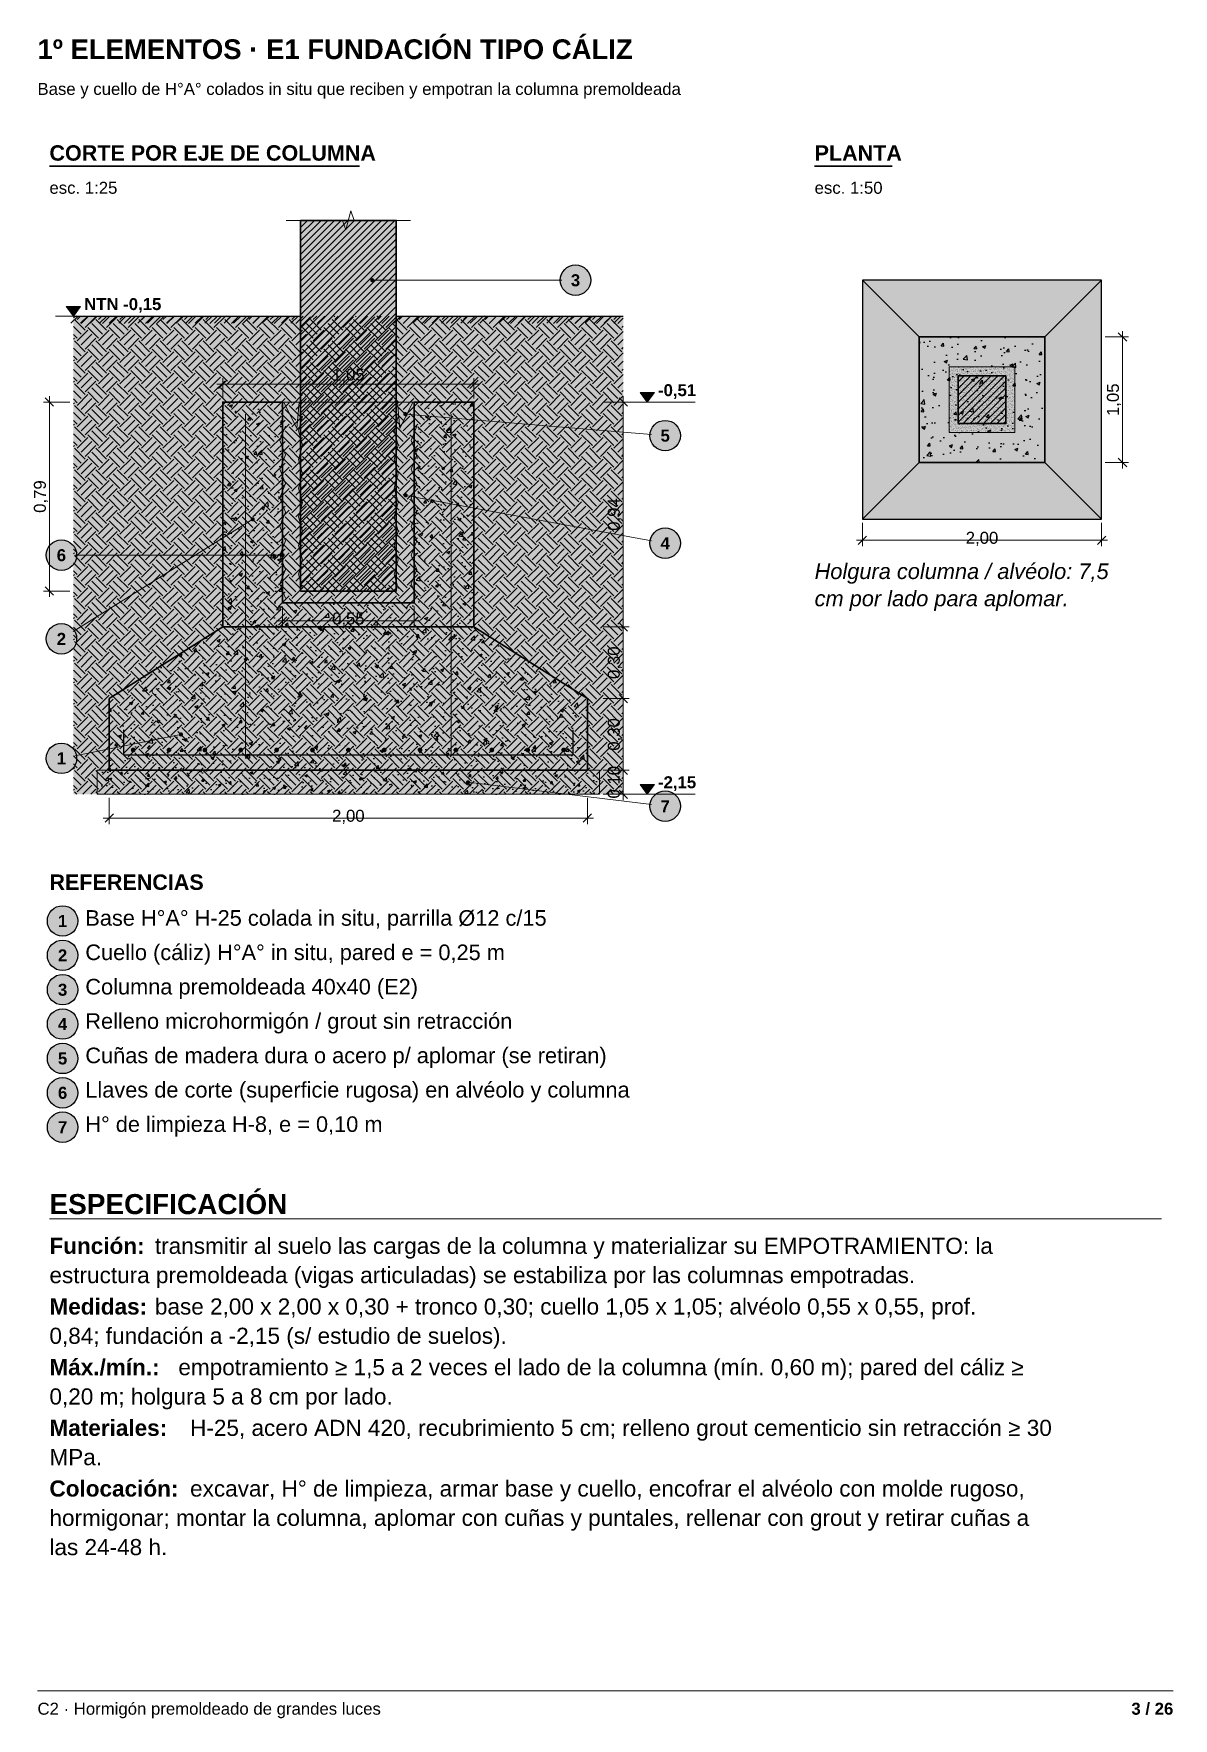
# Model space of a CAD drawing. Header units: millimetres. Extents: x 9 to 200, y 4 to 286.
import ezdxf
from ezdxf.enums import TextEntityAlignment as Align

# ---------------------------------------------------------------- set-up
doc = ezdxf.new("R2010")
doc.units = ezdxf.units.MM
for name, color, linetype in [('ARMADURAS-RELLENO', 9, 'Continuous'), ('CONTORNOS', 7, 'Continuous'), ('CONTORNOS-RAYADO', 8, 'Continuous'), ('CONTORNOS-RELLENO', 9, 'Continuous'), ('COTAS', 7, 'Continuous'), ('COTAS-RELLENO', 9, 'Continuous'), ('LINEAS', 7, 'Continuous'), ('MARCO', 7, 'Continuous'), ('REFERENCIAS', 7, 'Continuous'), ('REFERENCIAS-RELLENO', 9, 'Continuous'), ('TEXTOS', 7, 'Continuous')]:
    doc.layers.add(name, color=color, linetype=linetype)
doc.styles.add('ARIAL', font='arial.ttf')
doc.styles.add('ARIAL-CURSIVA', font='ariali.ttf')
doc.styles.add('ARIAL-NEGRITA', font='arialbd.ttf')

msp = doc.modelspace()

# ---------------------------------------------------------------- hatches: boundary and pattern name
at = {"layer": 'ARMADURAS-RELLENO', "true_color": 0x7a1f1f}
h = msp.add_hatch(color=26, dxfattribs=at)
h.dxf.hatch_style = 1
edge = h.paths.add_edge_path()
edge.add_arc((26, 166.4), 0.4, 0, 360)
h = msp.add_hatch(color=26, dxfattribs=at)
h.dxf.hatch_style = 1
edge = h.paths.add_edge_path()
edge.add_arc((32, 166.4), 0.4, 0, 360)
h = msp.add_hatch(color=26, dxfattribs=at)
h.dxf.hatch_style = 1
edge = h.paths.add_edge_path()
edge.add_arc((38, 166.4), 0.4, 0, 360)
h = msp.add_hatch(color=26, dxfattribs=at)
h.dxf.hatch_style = 1
edge = h.paths.add_edge_path()
edge.add_arc((44, 166.4), 0.4, 0, 360)
h = msp.add_hatch(color=26, dxfattribs=at)
h.dxf.hatch_style = 1
edge = h.paths.add_edge_path()
edge.add_arc((50, 166.4), 0.4, 0, 360)
h = msp.add_hatch(color=26, dxfattribs=at)
h.dxf.hatch_style = 1
edge = h.paths.add_edge_path()
edge.add_arc((56, 166.4), 0.4, 0, 360)
h = msp.add_hatch(color=26, dxfattribs=at)
h.dxf.hatch_style = 1
edge = h.paths.add_edge_path()
edge.add_arc((62, 166.4), 0.4, 0, 360)
h = msp.add_hatch(color=26, dxfattribs=at)
h.dxf.hatch_style = 1
edge = h.paths.add_edge_path()
edge.add_arc((68, 166.4), 0.4, 0, 360)
h = msp.add_hatch(color=26, dxfattribs=at)
h.dxf.hatch_style = 1
edge = h.paths.add_edge_path()
edge.add_arc((74, 166.4), 0.4, 0, 360)
h = msp.add_hatch(color=26, dxfattribs=at)
h.dxf.hatch_style = 1
edge = h.paths.add_edge_path()
edge.add_arc((80, 166.4), 0.4, 0, 360)
h = msp.add_hatch(color=26, dxfattribs=at)
h.dxf.hatch_style = 1
edge = h.paths.add_edge_path()
edge.add_arc((86, 166.4), 0.4, 0, 360)
h = msp.add_hatch(color=26, dxfattribs=at)
h.dxf.hatch_style = 1
edge = h.paths.add_edge_path()
edge.add_arc((92, 166.4), 0.4, 0, 360)
h = msp.add_hatch(color=26, dxfattribs=at)
h.dxf.hatch_style = 1
edge = h.paths.add_edge_path()
edge.add_arc((98, 166.4), 0.4, 0, 360)
at = {"layer": 'CONTORNOS-RAYADO'}
h = msp.add_hatch(dxfattribs=at)
h.set_pattern_fill('ANSI31', color=8, scale=0.25)
h.paths.add_polyline_path([(54, 193), (70, 193), (70, 255), (54, 255)])
h = msp.add_hatch(dxfattribs=at)
h.set_pattern_fill('EARTH', color=8, scale=0.4, angle=45)
h.paths.add_polyline_path([(16, 159), (108, 159), (108, 239), (16, 239)])
h = msp.add_hatch(dxfattribs=at)
h.set_pattern_fill('AR-CONC', color=8, scale=0.03)
h.paths.add_polyline_path([(157.5, 214.5), (178.5, 214.5), (178.5, 235.5), (157.5, 235.5)])
h = msp.add_hatch(dxfattribs=at)
h.set_pattern_fill('AR-SAND', color=8, scale=0.01)
h.paths.add_polyline_path([(162.5, 219.5), (173.5, 219.5), (173.5, 230.5), (162.5, 230.5)])
h = msp.add_hatch(dxfattribs=at)
h.set_pattern_fill('ANSI31', color=8, scale=0.25)
h.paths.add_polyline_path([(164, 221), (172, 221), (172, 229), (164, 229)])
h = msp.add_hatch(dxfattribs=at)
h.set_pattern_fill('AR-CONC', color=8, scale=0.03)
h.paths.add_polyline_path([(41, 187), (83, 187), (83, 224.6), (73, 224.6), (73, 191), (51, 191), (51, 224.6), (41, 224.6)])
h = msp.add_hatch(dxfattribs=at)
h.set_pattern_fill('AR-SAND', color=8, scale=0.01)
h.paths.add_polyline_path([(51, 191), (73, 191), (73, 224.6), (51, 224.6)])
h = msp.add_hatch(dxfattribs=at)
h.set_pattern_fill('AR-CONC', color=8, scale=0.03)
h.paths.add_polyline_path([(22, 163), (102, 163), (102, 175), (83, 187), (41, 187), (22, 175)])
h = msp.add_hatch(dxfattribs=at)
h.set_pattern_fill('AR-CONC', color=8, scale=0.025)
h.paths.add_polyline_path([(20, 159), (104, 159), (104, 163), (20, 163)])
at = {"layer": 'CONTORNOS-RELLENO', "true_color": 0xd3d6d9}
h = msp.add_hatch(color=254, dxfattribs=at)
h.dxf.hatch_style = 1
h.paths.add_polyline_path([(54, 193), (70, 193), (70, 255), (54, 255)])
at = {"layer": 'CONTORNOS-RELLENO', "true_color": 0xf3f0ea}
h = msp.add_hatch(color=7, dxfattribs=at)
h.dxf.hatch_style = 1
h.paths.add_polyline_path([(148, 205), (188, 205), (188, 245), (148, 245)])
at = {"layer": 'CONTORNOS-RELLENO', "true_color": 0xece3d2}
h = msp.add_hatch(color=254, dxfattribs=at)
h.dxf.hatch_style = 1
h.paths.add_polyline_path([(16, 159), (108, 159), (108, 239), (16, 239)])
at = {"layer": 'CONTORNOS-RELLENO', "true_color": 0xdedad2}
h = msp.add_hatch(color=254, dxfattribs=at)
h.dxf.hatch_style = 1
h.paths.add_polyline_path([(157.5, 214.5), (178.5, 214.5), (178.5, 235.5), (157.5, 235.5)])
at = {"layer": 'CONTORNOS-RELLENO', "true_color": 0xbdbdbd}
h = msp.add_hatch(color=9, dxfattribs=at)
h.dxf.hatch_style = 1
h.paths.add_polyline_path([(162.5, 219.5), (173.5, 219.5), (173.5, 230.5), (162.5, 230.5)])
at = {"layer": 'CONTORNOS-RELLENO', "true_color": 0xd3d6d9}
h = msp.add_hatch(color=254, dxfattribs=at)
h.dxf.hatch_style = 1
h.paths.add_polyline_path([(164, 221), (172, 221), (172, 229), (164, 229)])
at = {"layer": 'CONTORNOS-RELLENO', "true_color": 0xdedad2}
h = msp.add_hatch(color=254, dxfattribs=at)
h.dxf.hatch_style = 1
h.paths.add_polyline_path([(41, 187), (83, 187), (83, 224.6), (73, 224.6), (73, 191), (51, 191), (51, 224.6), (41, 224.6)])
at = {"layer": 'CONTORNOS-RELLENO', "true_color": 0xbdbdbd}
h = msp.add_hatch(color=9, dxfattribs=at)
h.dxf.hatch_style = 1
h.paths.add_polyline_path([(51, 191), (73, 191), (73, 224.6), (51, 224.6)])
at = {"layer": 'CONTORNOS-RELLENO', "true_color": 0x6b4f2a}
h = msp.add_hatch(color=27, dxfattribs=at)
h.dxf.hatch_style = 1
h.paths.add_polyline_path([(53.8, 224.6), (51.2, 224.6), (53.4, 220.2)])
h = msp.add_hatch(color=27, dxfattribs=at)
h.dxf.hatch_style = 1
h.paths.add_polyline_path([(70.2, 224.6), (72.8, 224.6), (70.6, 220.2)])
at = {"layer": 'CONTORNOS-RELLENO', "true_color": 0xdedad2}
h = msp.add_hatch(color=254, dxfattribs=at)
h.dxf.hatch_style = 1
h.paths.add_polyline_path([(22, 163), (102, 163), (102, 175), (83, 187), (41, 187), (22, 175)])
at = {"layer": 'CONTORNOS-RELLENO', "true_color": 0xe6e4df}
h = msp.add_hatch(color=254, dxfattribs=at)
h.dxf.hatch_style = 1
h.paths.add_polyline_path([(20, 159), (104, 159), (104, 163), (20, 163)])
at = {"layer": 'COTAS-RELLENO', "true_color": 0x000000}
h = msp.add_hatch(color=18, dxfattribs=at)
h.dxf.hatch_style = 1
h.paths.add_polyline_path([(14.8, 240.6), (17.2, 240.6), (16, 239)])
h = msp.add_hatch(color=18, dxfattribs=at)
h.dxf.hatch_style = 1
h.paths.add_polyline_path([(110.8, 226.2), (113.2, 226.2), (112, 224.6)])
h = msp.add_hatch(color=18, dxfattribs=at)
h.dxf.hatch_style = 1
h.paths.add_polyline_path([(110.8, 160.6), (113.2, 160.6), (112, 159)])
at = {"layer": 'REFERENCIAS-RELLENO', "true_color": 0x000000}
h = msp.add_hatch(color=18, dxfattribs=at)
h.dxf.hatch_style = 1
edge = h.paths.add_edge_path()
edge.add_arc((66, 245), 0.35, 0, 360)
at = {"layer": 'REFERENCIAS-RELLENO', "true_color": 0xffffff}
h = msp.add_hatch(color=7, dxfattribs=at)
h.dxf.hatch_style = 1
edge = h.paths.add_edge_path()
edge.add_arc((100, 245), 2.55, 0, 360)
at = {"layer": 'REFERENCIAS-RELLENO', "true_color": 0x000000}
h = msp.add_hatch(color=18, dxfattribs=at)
h.dxf.hatch_style = 1
edge = h.paths.add_edge_path()
edge.add_arc((71.52, 222.6), 0.35, 0, 360)
at = {"layer": 'REFERENCIAS-RELLENO', "true_color": 0xffffff}
h = msp.add_hatch(color=7, dxfattribs=at)
h.dxf.hatch_style = 1
edge = h.paths.add_edge_path()
edge.add_arc((115, 219), 2.55, 0, 360)
at = {"layer": 'REFERENCIAS-RELLENO', "true_color": 0x000000}
h = msp.add_hatch(color=18, dxfattribs=at)
h.dxf.hatch_style = 1
edge = h.paths.add_edge_path()
edge.add_arc((71.6, 209), 0.35, 0, 360)
h = msp.add_hatch(color=18, dxfattribs=at)
h.dxf.hatch_style = 1
edge = h.paths.add_edge_path()
edge.add_arc((46, 205), 0.35, 0, 360)
at = {"layer": 'REFERENCIAS-RELLENO', "true_color": 0xffffff}
h = msp.add_hatch(color=7, dxfattribs=at)
h.dxf.hatch_style = 1
edge = h.paths.add_edge_path()
edge.add_arc((115, 201), 2.55, 0, 360)
h = msp.add_hatch(color=7, dxfattribs=at)
h.dxf.hatch_style = 1
edge = h.paths.add_edge_path()
edge.add_arc((14, 199), 2.55, 0, 360)
at = {"layer": 'REFERENCIAS-RELLENO', "true_color": 0x000000}
h = msp.add_hatch(color=18, dxfattribs=at)
h.dxf.hatch_style = 1
edge = h.paths.add_edge_path()
edge.add_arc((51, 199), 0.35, 0, 360)
at = {"layer": 'REFERENCIAS-RELLENO', "true_color": 0xffffff}
h = msp.add_hatch(color=7, dxfattribs=at)
h.dxf.hatch_style = 1
edge = h.paths.add_edge_path()
edge.add_arc((14, 185), 2.55, 0, 360)
at = {"layer": 'REFERENCIAS-RELLENO', "true_color": 0x000000}
h = msp.add_hatch(color=18, dxfattribs=at)
h.dxf.hatch_style = 1
edge = h.paths.add_edge_path()
edge.add_arc((34, 169), 0.35, 0, 360)
at = {"layer": 'REFERENCIAS-RELLENO', "true_color": 0xffffff}
h = msp.add_hatch(color=7, dxfattribs=at)
h.dxf.hatch_style = 1
edge = h.paths.add_edge_path()
edge.add_arc((14, 165), 2.55, 0, 360)
at = {"layer": 'REFERENCIAS-RELLENO', "true_color": 0x000000}
h = msp.add_hatch(color=18, dxfattribs=at)
h.dxf.hatch_style = 1
edge = h.paths.add_edge_path()
edge.add_arc((82, 161), 0.35, 0, 360)
at = {"layer": 'REFERENCIAS-RELLENO', "true_color": 0xffffff}
h = msp.add_hatch(color=7, dxfattribs=at)
h.dxf.hatch_style = 1
edge = h.paths.add_edge_path()
edge.add_arc((115, 157), 2.55, 0, 360)
h = msp.add_hatch(color=7, dxfattribs=at)
h.dxf.hatch_style = 1
edge = h.paths.add_edge_path()
edge.add_arc((14.2, 137.8), 2.55, 0, 360)
h = msp.add_hatch(color=7, dxfattribs=at)
h.dxf.hatch_style = 1
edge = h.paths.add_edge_path()
edge.add_arc((14.2, 132.05), 2.55, 0, 360)
h = msp.add_hatch(color=7, dxfattribs=at)
h.dxf.hatch_style = 1
edge = h.paths.add_edge_path()
edge.add_arc((14.2, 126.3), 2.55, 0, 360)
h = msp.add_hatch(color=7, dxfattribs=at)
h.dxf.hatch_style = 1
edge = h.paths.add_edge_path()
edge.add_arc((14.2, 120.55), 2.55, 0, 360)
h = msp.add_hatch(color=7, dxfattribs=at)
h.dxf.hatch_style = 1
edge = h.paths.add_edge_path()
edge.add_arc((14.2, 114.8), 2.55, 0, 360)
h = msp.add_hatch(color=7, dxfattribs=at)
h.dxf.hatch_style = 1
edge = h.paths.add_edge_path()
edge.add_arc((14.2, 109.05), 2.55, 0, 360)
h = msp.add_hatch(color=7, dxfattribs=at)
h.dxf.hatch_style = 1
edge = h.paths.add_edge_path()
edge.add_arc((14.2, 103.3), 2.55, 0, 360)

# ---------------------------------------------------------------- linework, layer by layer
at = {"layer": 'CONTORNOS', "lineweight": 35}
for points in [[(54, 193), (70, 193), (70, 255), (54, 255)], [(157.5, 214.5), (178.5, 214.5), (178.5, 235.5), (157.5, 235.5)], [(164, 221), (172, 221), (172, 229), (164, 229)], [(41, 187), (83, 187), (83, 224.6), (73, 224.6), (73, 191), (51, 191), (51, 224.6), (41, 224.6)], [(22, 163), (102, 163), (102, 175), (83, 187), (41, 187), (22, 175)]]:
    msp.add_lwpolyline(points, close=True, dxfattribs=at)
at = {"layer": 'CONTORNOS', "lineweight": 25}
msp.add_lwpolyline([(148, 205), (188, 205), (188, 245), (148, 245)], close=True, dxfattribs=at)
at = {"layer": 'CONTORNOS', "lineweight": 13}
for points in [[(162.5, 219.5), (173.5, 219.5), (173.5, 230.5), (162.5, 230.5)], [(51, 191), (73, 191), (73, 224.6), (51, 224.6)], [(20, 159), (104, 159), (104, 163), (20, 163)]]:
    msp.add_lwpolyline(points, close=True, dxfattribs=at)
at = {"layer": 'CONTORNOS', "lineweight": 9}
for points in [[(53.8, 224.6), (51.2, 224.6), (53.4, 220.2)], [(70.2, 224.6), (72.8, 224.6), (70.6, 220.2)]]:
    msp.add_lwpolyline(points, close=True, dxfattribs=at)
at = {"layer": 'COTAS', "lineweight": 9}
for points in [[(14.8, 240.6), (17.2, 240.6), (16, 239)], [(110.8, 226.2), (113.2, 226.2), (112, 224.6)], [(110.8, 160.6), (113.2, 160.6), (112, 159)]]:
    msp.add_lwpolyline(points, close=True, dxfattribs=at)
at = {"layer": 'COTAS', "lineweight": 13}
for points in [[(13, 239), (24, 239)], [(191.5, 213.5), (191.5, 236.5)], [(12, 192), (12, 225.6)], [(40, 227.6), (84, 227.6)], [(108, 186), (108, 225.6)], [(109, 224.6), (120, 224.6)], [(147, 201.5), (189, 201.5)], [(50, 188), (74, 188)], [(108, 174), (108, 188)], [(108, 162), (108, 176)], [(108, 158), (108, 164)], [(109, 159), (120, 159)], [(21, 155), (103, 155)]]:
    msp.add_lwpolyline(points, dxfattribs=at)
at = {"layer": 'COTAS', "lineweight": 9}
for points in [[(188.6, 235.5), (192.5, 235.5)], [(41, 225.2), (41, 228.6)], [(83, 225.2), (83, 228.6)], [(15.4, 224.6), (11, 224.6)], [(104.6, 224.6), (109, 224.6)], [(188.6, 214.5), (192.5, 214.5)], [(148, 204.4), (148, 200.5)], [(188, 204.4), (188, 200.5)], [(15.4, 193), (11, 193)], [(51, 190.4), (51, 187)], [(73, 190.4), (73, 187)], [(104.6, 187), (109, 187)], [(104.6, 187), (109, 187)], [(104.6, 175), (109, 175)], [(104.6, 175), (109, 175)], [(104.6, 163), (109, 163)], [(104.6, 163), (109, 163)], [(22, 158.4), (22, 154)], [(102, 158.4), (102, 154)], [(104.6, 159), (109, 159)]]:
    msp.add_lwpolyline(points, dxfattribs=at)
at = {"layer": 'COTAS', "lineweight": 35}
for points in [[(192.2, 234.8), (190.8, 236.2)], [(40.3, 226.9), (41.7, 228.3)], [(82.3, 226.9), (83.7, 228.3)], [(12.7, 223.9), (11.3, 225.3)], [(108.7, 223.9), (107.3, 225.3)], [(192.2, 213.8), (190.8, 215.2)], [(147.3, 200.8), (148.7, 202.2)], [(187.3, 200.8), (188.7, 202.2)], [(12.7, 192.3), (11.3, 193.7)], [(50.3, 187.3), (51.7, 188.7)], [(72.3, 187.3), (73.7, 188.7)], [(108.7, 186.3), (107.3, 187.7)], [(108.7, 186.3), (107.3, 187.7)], [(108.7, 174.3), (107.3, 175.7)], [(108.7, 174.3), (107.3, 175.7)], [(108.7, 162.3), (107.3, 163.7)], [(108.7, 162.3), (107.3, 163.7)], [(108.7, 158.3), (107.3, 159.7)], [(21.3, 154.3), (22.7, 155.7)], [(101.3, 154.3), (102.7, 155.7)]]:
    msp.add_lwpolyline(points, dxfattribs=at)
at = {"layer": 'LINEAS', "lineweight": 35}
for points in [[(12, 264.1), (63.84, 264.1)], [(140, 264.1), (152.96, 264.1)]]:
    msp.add_lwpolyline(points, dxfattribs=at)
at = {"layer": 'LINEAS', "lineweight": 13}
for points in [[(51.6, 255), (61, 255), (61.6, 253.4), (62.4, 256.6), (63, 255), (72.4, 255)], [(148, 245), (157.5, 235.5)], [(188, 245), (178.5, 235.5)], [(51.48, 191.8), (50.52, 194.2), (51.48, 196.6), (50.52, 199), (51.48, 201.4), (50.52, 203.8), (51.48, 206.2), (50.52, 208.6), (51.48, 211), (50.52, 213.4), (51.48, 215.8), (50.52, 218.2), (51.48, 220.6)], [(54.32, 193.4), (53.68, 195.8), (54.32, 198.2), (53.68, 200.6), (54.32, 203), (53.68, 205.4), (54.32, 207.8), (53.68, 210.2), (54.32, 212.6), (53.68, 215), (54.32, 217.4), (53.68, 219.8), (54.32, 222.2)], [(70.32, 193.4), (69.68, 195.8), (70.32, 198.2), (69.68, 200.6), (70.32, 203), (69.68, 205.4), (70.32, 207.8), (69.68, 210.2), (70.32, 212.6), (69.68, 215), (70.32, 217.4), (69.68, 219.8), (70.32, 222.2)], [(73.48, 191.8), (72.52, 194.2), (73.48, 196.6), (72.52, 199), (73.48, 201.4), (72.52, 203.8), (73.48, 206.2), (72.52, 208.6), (73.48, 211), (72.52, 213.4), (73.48, 215.8), (72.52, 218.2), (73.48, 220.6)], [(148, 205), (157.5, 214.5)], [(188, 205), (178.5, 214.5)]]:
    msp.add_lwpolyline(points, dxfattribs=at)
at = {"layer": 'LINEAS', "lineweight": 9}
for points in [[(16.8, 239), (15.6, 237.8)], [(18.4, 239), (17.2, 237.8)], [(20, 239), (18.8, 237.8)], [(21.6, 239), (20.4, 237.8)], [(23.2, 239), (22, 237.8)], [(24.8, 239), (23.6, 237.8)], [(26.4, 239), (25.2, 237.8)], [(28, 239), (26.8, 237.8)], [(29.6, 239), (28.4, 237.8)], [(31.2, 239), (30, 237.8)], [(32.8, 239), (31.6, 237.8)], [(34.4, 239), (33.2, 237.8)], [(36, 239), (34.8, 237.8)], [(37.6, 239), (36.4, 237.8)], [(39.2, 239), (38, 237.8)], [(40.8, 239), (39.6, 237.8)], [(42.4, 239), (41.2, 237.8)], [(44, 239), (42.8, 237.8)], [(45.6, 239), (44.4, 237.8)], [(47.2, 239), (46, 237.8)], [(48.8, 239), (47.6, 237.8)], [(50.4, 239), (49.2, 237.8)], [(52, 239), (50.8, 237.8)], [(53.6, 239), (52.4, 237.8)], [(70.8, 239), (69.6, 237.8)], [(72.4, 239), (71.2, 237.8)], [(74, 239), (72.8, 237.8)], [(75.6, 239), (74.4, 237.8)], [(77.2, 239), (76, 237.8)], [(78.8, 239), (77.6, 237.8)], [(80.4, 239), (79.2, 237.8)], [(82, 239), (80.8, 237.8)], [(83.6, 239), (82.4, 237.8)], [(85.2, 239), (84, 237.8)], [(86.8, 239), (85.6, 237.8)], [(88.4, 239), (87.2, 237.8)], [(90, 239), (88.8, 237.8)], [(91.6, 239), (90.4, 237.8)], [(93.2, 239), (92, 237.8)], [(94.8, 239), (93.6, 237.8)], [(96.4, 239), (95.2, 237.8)], [(98, 239), (96.8, 237.8)], [(99.6, 239), (98.4, 237.8)], [(101.2, 239), (100, 237.8)], [(102.8, 239), (101.6, 237.8)], [(104.4, 239), (103.2, 237.8)], [(106, 239), (104.8, 237.8)], [(107.6, 239), (106.4, 237.8)]]:
    msp.add_lwpolyline(points, dxfattribs=at)
at = {"layer": 'LINEAS', "lineweight": 25}
for points in [[(16, 239), (54, 239)], [(70, 239), (108, 239)]]:
    msp.add_lwpolyline(points, dxfattribs=at)
at = {"layer": 'LINEAS', "color": 26, "lineweight": 18, "true_color": 0x7a1f1f}
for points in [[(47.2, 165.6), (44.8, 165.6), (44.8, 222.6)], [(76.8, 165.6), (79.2, 165.6), (79.2, 222.6)]]:
    msp.add_lwpolyline(points, dxfattribs=at)
at = {"layer": 'LINEAS', "color": 26, "lineweight": 25, "true_color": 0x7a1f1f}
msp.add_lwpolyline([(24.4, 169.8), (24.4, 165.6), (99.6, 165.6), (99.6, 169.8)], dxfattribs=at)
at = {"layer": 'LINEAS', "lineweight": 18}
msp.add_lwpolyline([(12, 87.95), (198, 87.95)], dxfattribs=at)
at = {"layer": 'MARCO', "color": 253, "lineweight": 13, "true_color": 0x999999}
msp.add_lwpolyline([(10, 9), (200, 9)], dxfattribs=at)
at = {"layer": 'REFERENCIAS', "lineweight": 13}
for points in [[(66, 245), (97.7, 245)], [(71.52, 222.6), (112.708, 219.19)], [(71.6, 209), (112.738, 201.417)], [(46, 205), (15.95, 186.219)], [(51, 199), (16.3, 199)], [(34, 169), (16.255, 165.451)], [(82, 161), (112.717, 157.277)]]:
    msp.add_lwpolyline(points, dxfattribs=at)
at = {"layer": 'REFERENCIAS', "lineweight": 25}
for centre in [(100, 245), (115, 219), (115, 201), (14, 199), (14, 185), (14, 165), (115, 157), (14.2, 137.8), (14.2, 132.05), (14.2, 126.3), (14.2, 120.55), (14.2, 114.8), (14.2, 109.05), (14.2, 103.3)]:
    msp.add_circle(centre, 2.55, dxfattribs=at)

# ---------------------------------------------------------------- texts
at = {"layer": 'COTAS', "style": 'ARIAL-NEGRITA'}
for s, p in [('NTN -0,15', (17.8, 240)), ('-0,51', (113.8, 225.6)), ('-2,15', (113.8, 160))]:
    msp.add_text(s, height=2.0048, dxfattribs=at).set_placement(p)
at = {"layer": 'COTAS', "style": 'ARIAL'}
for s, p in [('1,05', (62, 228.2)), ('2,00', (168, 200.9)), ('0,55', (62, 187.4)), ('2,00', (62, 154.4))]:
    msp.add_text(s, height=2.0048, dxfattribs=at).set_placement(p, align=Align.CENTER)
for s, p in [('1,05', (190.9, 225)), ('0,79', (11.4, 208.8)), ('0,94', (107.4, 205.8)), ('0,30', (107.4, 181)), ('0,30', (107.4, 169)), ('0,10', (107.4, 161))]:
    msp.add_text(s, height=2.0048, rotation=90, dxfattribs=at).set_placement(p, align=Align.CENTER)
at = {"layer": 'MARCO', "color": 251, "true_color": 0x666666, "style": 'ARIAL'}
msp.add_text('C2 · Hormigón premoldeado de grandes luces', height=2.0048, dxfattribs=at).set_placement((10, 5))
at = {"layer": 'MARCO', "color": 250, "true_color": 0x444444, "style": 'ARIAL-NEGRITA'}
msp.add_text('3 / 26', height=2.0048, dxfattribs=at).set_placement((200, 5), align=Align.RIGHT)
at = {"layer": 'REFERENCIAS', "style": 'ARIAL-NEGRITA'}
for s, p in [('3', (100, 243.992)), ('5', (115, 217.992)), ('4', (115, 199.992)), ('6', (14, 197.992)), ('2', (14, 183.992)), ('1', (14, 163.992)), ('7', (115, 155.992)), ('1', (14.2, 136.792)), ('2', (14.2, 131.042)), ('3', (14.2, 125.292)), ('4', (14.2, 119.542)), ('5', (14.2, 113.792)), ('6', (14.2, 108.042)), ('7', (14.2, 102.292))]:
    msp.add_text(s, height=2.005, dxfattribs=at).set_placement(p, align=Align.CENTER)
at = {"layer": 'TEXTOS'}
for s, height, style, p in [('1º ELEMENTOS · E1 FUNDACIÓN TIPO CÁLIZ', 3.2936, 'ARIAL-NEGRITA', (10, 282)), ('CORTE POR EJE DE COLUMNA', 2.5776, 'ARIAL-NEGRITA', (12, 265)), ('PLANTA', 2.5776, 'ARIAL-NEGRITA', (140, 265)), ('Holgura columna / alvéolo: 7,5', 2.60624, 'ARIAL-CURSIVA', (140, 195)), ('cm por lado para aplomar.', 2.60624, 'ARIAL-CURSIVA', (140, 190.45)), ('REFERENCIAS', 2.5776, 'ARIAL-NEGRITA', (12, 143)), ('Base H°A° H-25 colada in situ, parrilla Ø12 c/15', 2.60624, 'ARIAL', (18, 137)), ('Cuello (cáliz) H°A° in situ, pared e = 0,25 m', 2.60624, 'ARIAL', (18, 131.25)), ('Columna premoldeada 40x40 (E2)', 2.60624, 'ARIAL', (18, 125.5)), ('Relleno microhormigón / grout sin retracción', 2.60624, 'ARIAL', (18, 119.75)), ('Cuñas de madera dura o acero p/ aplomar (se retiran)', 2.60624, 'ARIAL', (18, 114)), ('Llaves de corte (superficie rugosa) en alvéolo y columna', 2.60624, 'ARIAL', (18, 108.25)), ('H° de limpieza H-8, e = 0,10 m', 2.60624, 'ARIAL', (18, 102.5)), ('ESPECIFICACIÓN', 3.35088, 'ARIAL-NEGRITA', (12, 88.75)), ('Función:', 2.6993, 'ARIAL-NEGRITA', (12, 82.1)), ('transmitir al suelo las cargas de la columna y materializar su EMPOTRAMIENTO: la', 2.69932, 'ARIAL', (29.644, 82.1)), ('estructura premoldeada (vigas articuladas) se estabiliza por las columnas empotradas.', 2.69932, 'ARIAL', (12, 77.199)), ('Medidas:', 2.6993, 'ARIAL-NEGRITA', (12, 71.948)), ('base 2,00 x 2,00 x 0,30 + tronco 0,30; cuello 1,05 x 1,05; alvéolo 0,55 x 0,55, prof.', 2.69932, 'ARIAL', (29.644, 71.948)), ('0,84; fundación a -2,15 (s/ estudio de suelos).', 2.69932, 'ARIAL', (12, 67.047)), ('Máx./mín.:', 2.6993, 'ARIAL-NEGRITA', (12, 61.796)), ('empotramiento ≥ 1,5 a 2 veces el lado de la columna (mín. 0,60 m); pared del cáliz ≥', 2.69932, 'ARIAL', (33.564, 61.796)), ('0,20 m; holgura 5 a 8 cm por lado.', 2.69932, 'ARIAL', (12, 56.895)), ('Materiales:', 2.69932, 'ARIAL-NEGRITA', (12, 51.644)), ('H-25, acero ADN 420, recubrimiento 5 cm; relleno grout cementicio sin retracción ≥ 30', 2.69932, 'ARIAL', (35.525, 51.644)), ('MPa.', 2.6993, 'ARIAL', (12, 46.743)), ('Colocación:', 2.69932, 'ARIAL-NEGRITA', (12, 41.492)), ('excavar, H° de limpieza, armar base y cuello, encofrar el alvéolo con molde rugoso,', 2.69932, 'ARIAL', (35.525, 41.492)), ('hormigonar; montar la columna, aplomar con cuñas y puntales, rellenar con grout y retirar cuñas a', 2.69932, 'ARIAL', (12, 36.591)), ('las 24-48 h.', 2.69932, 'ARIAL', (12, 31.69))]:
    msp.add_text(s, height=height, dxfattribs=dict(at, style=style)).set_placement(p)
at = {"layer": 'TEXTOS', "color": 250, "true_color": 0x333333, "style": 'ARIAL'}
msp.add_text('Base y cuello de H°A° colados in situ que reciben y empotran la columna premoldeada', height=2.0048, dxfattribs=at).set_placement((10, 276))
at = {"layer": 'TEXTOS', "color": 250, "true_color": 0x222222, "style": 'ARIAL'}
for s, p in [('esc. 1:25', (12, 259.46)), ('esc. 1:50', (140, 259.46))]:
    msp.add_text(s, height=2.0048, dxfattribs=at).set_placement(p)

doc.saveas('drawing.dxf')
